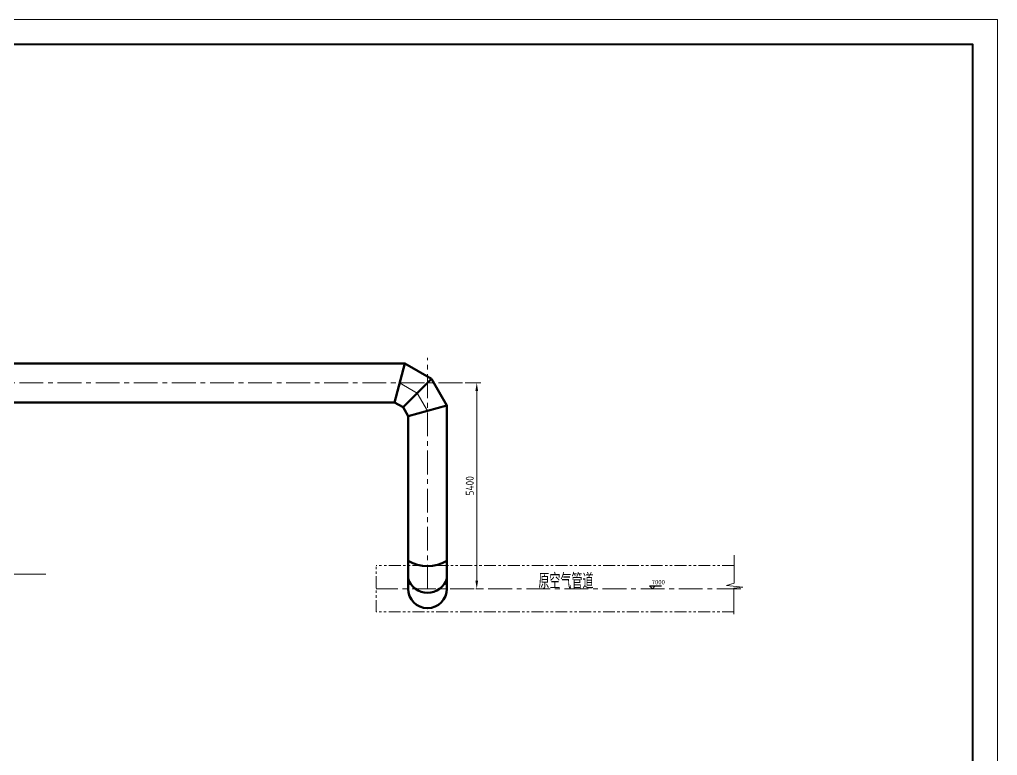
# Model space of a CAD drawing. Header units: millimetres. Extents: x 188205 to 604756, y -401673 to 15123.
# Drawn here: x 371389 to 397054, y -313469 to -294164 of the extents above; entities that cross this region are included whole.
import ezdxf

# ---------------------------------------------------------------- set-up
doc = ezdxf.new("R2010")
doc.units = ezdxf.units.MM
doc.header["$LTSCALE"] = 500
doc.linetypes.add('CENTER', pattern=[2, 1.25, -0.25, 0.25, -0.25])
doc.linetypes.add('PHANTOM2', pattern=[1.25, 0.625, -0.125, 0.125, -0.125, 0.125, -0.125])
for name, color, linetype, lineweight in [('2D', 4, 'PHANTOM2', 20), ('BIAOZHU', 3, 'Continuous', 25), ('SHI', 7, 'Continuous', 40), ('SW', 8, 'Continuous', 20), ('WEN', 3, 'Continuous', 20), ('XI', 2, 'Continuous', 20), ('ZHONG', 1, 'CENTER', 20)]:
    doc.layers.add(name, color=color, linetype=linetype, lineweight=lineweight)
doc.layers.add('air', color=7, linetype='Continuous', lineweight=50, true_color=0x77bec0)
doc.styles.add('GB', font='gbenor.shx', dxfattribs={"bigfont": 'gbcbig.shx'})
doc.dimstyles.new('ISO-60', dxfattribs={"dimscale": 60, "dimtxt": 3.5, "dimasz": 3.5, "dimexe": 1.8, "dimexo": 1.25, "dimgap": 1.3, "dimtad": 1, "dimrnd": 1, "dimdsep": 46, "dimtxsty": 'GB', "dimcen": 0, "dimclrd": 3, "dimclre": 3, "dimclrt": 256, "dimadec": 0, "dimazin": 0, "dimtfac": 1, "dimtix": 1, "dimtmove": 0, "dimatfit": 3, "dimldrblk": 'DOTSMALL', "dimfxl": 0, "dimlwd": 20, "dimlwe": 20, "dimarcsym": 0})

# ---------------------------------------------------------------- blocks, each defined once
blk = doc.blocks.new('air-master-2')
for p, q in [((33575, -4522), (33575, -5253)), ((33575, -5253), (33378, -5317)), ((33378, -5317), (33807, -5362)), ((33807, -5362), (33572, -5388)), ((33572, -5388), (33572, -6068))]:
    blk.add_line(p, q)
at = {"layer": '2D'}
for p, q in [((33575, -4790), (24180, -4790)), ((24180, -6010), (24180, -4790)), ((33572, -6010), (24180, -6010))]:
    blk.add_line(p, q, dxfattribs=at)
at = {"layer": 'air'}
for p, q in [((7180, 510), (24933, 510)), ((24659, -510), (24933, 510)), ((24933, 510), (25633, 105)), ((24887, -641), (25633, 105)), ((25633, 105), (26038, -595)), ((7180, -510), (24659, -510)), ((24659, -510), (24887, -641)), ((24887, -641), (25018, -869)), ((25018, -869), (26038, -595)), ((26038, -5400), (26038, -595)), ((25018, -5400), (25018, -869))]:
    blk.add_line(p, q, dxfattribs=at)
for centre, radius, start, end in [((25528, -3785), 1020, 240, 300), ((25528, -4970), 535, 197.588, 342.412), ((25528, -5400), 510, 180, 0)]:
    blk.add_arc(centre, radius, start, end, dxfattribs=at)
at = {"layer": 'ZHONG'}
for p, q in [((25528, -5400), (25528, 659)), ((26445, 0), (-6515, 0)), ((24796, 0), (25260, -268)), ((25260, -268), (25528, -732)), ((33749, -5400), (24180, -5400))]:
    blk.add_line(p, q, dxfattribs=at)
at = {"layer": 'WEN', "style": 'GB'}
blk.add_text('原空气管道', height=401.5, dxfattribs=at).set_placement((28439, -5400))
blk = doc.blocks.new('正标高')
at = {"layer": 'BIAOZHU'}
for p, q in [((-2.4, 2.4), (8, 2.4)), ((-2.4, 2.4), (0, 0)), ((2.4, 2.4), (0, 0))]:
    blk.add_line(p, q, dxfattribs=at)
at = {"layer": 'BIAOZHU', "style": 'GB', "flags": 10}
blk.add_attdef('+', (-3.12, 3.76), '', height=4, dxfattribs=at)
at = {"layer": 'BIAOZHU', "style": 'GB'}
blk.add_attdef('1000', (-0.7624, 3.76), '', height=4, dxfattribs=at)
blk = doc.blocks.new('*D180')
at = {"layer": 'Defpoints', "color": 0}
for p in [(383013, -303695), (383388, -303695), (383290, -309095)]:
    blk.add_point(p, dxfattribs=at)
at = {"layer": 'WEN', "color": 3, "lineweight": 20}
for p, q in [((383088, -303695), (383496, -303695)), ((383388, -308885), (383388, -303905)), ((383365, -309095), (383496, -309095))]:
    blk.add_line(p, q, dxfattribs=at)
at = {"layer": 'WEN', "color": 3}
for points in [[(383353, -303905), (383423, -303905), (383388, -303695)], [(383353, -308885), (383423, -308885), (383388, -309095)]]:
    blk.add_solid(points, dxfattribs=at)
at = {"layer": 'WEN', "insert": (383205, -306395), "char_height": 210, "attachment_point": 5, "rotation": 90, "style": 'GB'}
blk.add_mtext('5400', dxfattribs=at)
blk = doc.blocks.new('_DotSmall')
at = {"color": 0, "linetype": 'ByBlock', "const_width": 0.5}
blk.add_lwpolyline([(-0.0625, 0, 1), (0.0625, 0, 1)], format="xyb", close=True, dxfattribs=at)

msp = doc.modelspace()

# ---------------------------------------------------------------- linework, layer by layer
at = {"layer": 'SHI'}
msp.add_lwpolyline([(344013.636, -332123.503), (396403.636, -332123.503), (396403.636, -294813.503), (344013.636, -294813.503)], close=True, dxfattribs=at)
at = {"layer": 'SW'}
msp.add_line((348283.864, -308713.277), (372076.587, -308713.277), dxfattribs=at)
at = {"layer": 'XI'}
msp.add_lwpolyline([(342388.636, -332773.503), (397053.636, -332773.503), (397053.636, -294163.503), (342388.636, -294163.503)], close=True, dxfattribs=at)

# ---------------------------------------------------------------- block references
ref = msp.add_blockref('正标高', (387997.667, -309095.284), dxfattribs=dict(xscale=30, yscale=30, zscale=30))
ref.add_attrib('1000', '7000', (387974.795, -308982.484), dxfattribs={"layer": 'BIAOZHU', "height": 120, "style": 'GB'})
at = {"layer": 'WEN'}
msp.add_blockref('air-master-2', (356567.216, -303695.284), dxfattribs=at)

# ---------------------------------------------------------------- dimensions: what is measured, and where the dimension line sits
dim = msp.add_linear_dim(base=(383388.495, -303695.284), p1=(383290.071, -309095.284), p2=(383012.539, -303695.284), angle=90, dimstyle='ISO-60', dxfattribs=at)
dim.commit()
dim.dimension.update_dxf_attribs({"geometry": '*D180', "text_midpoint": (383205.495, -306395.284)})

doc.saveas('drawing.dxf')
